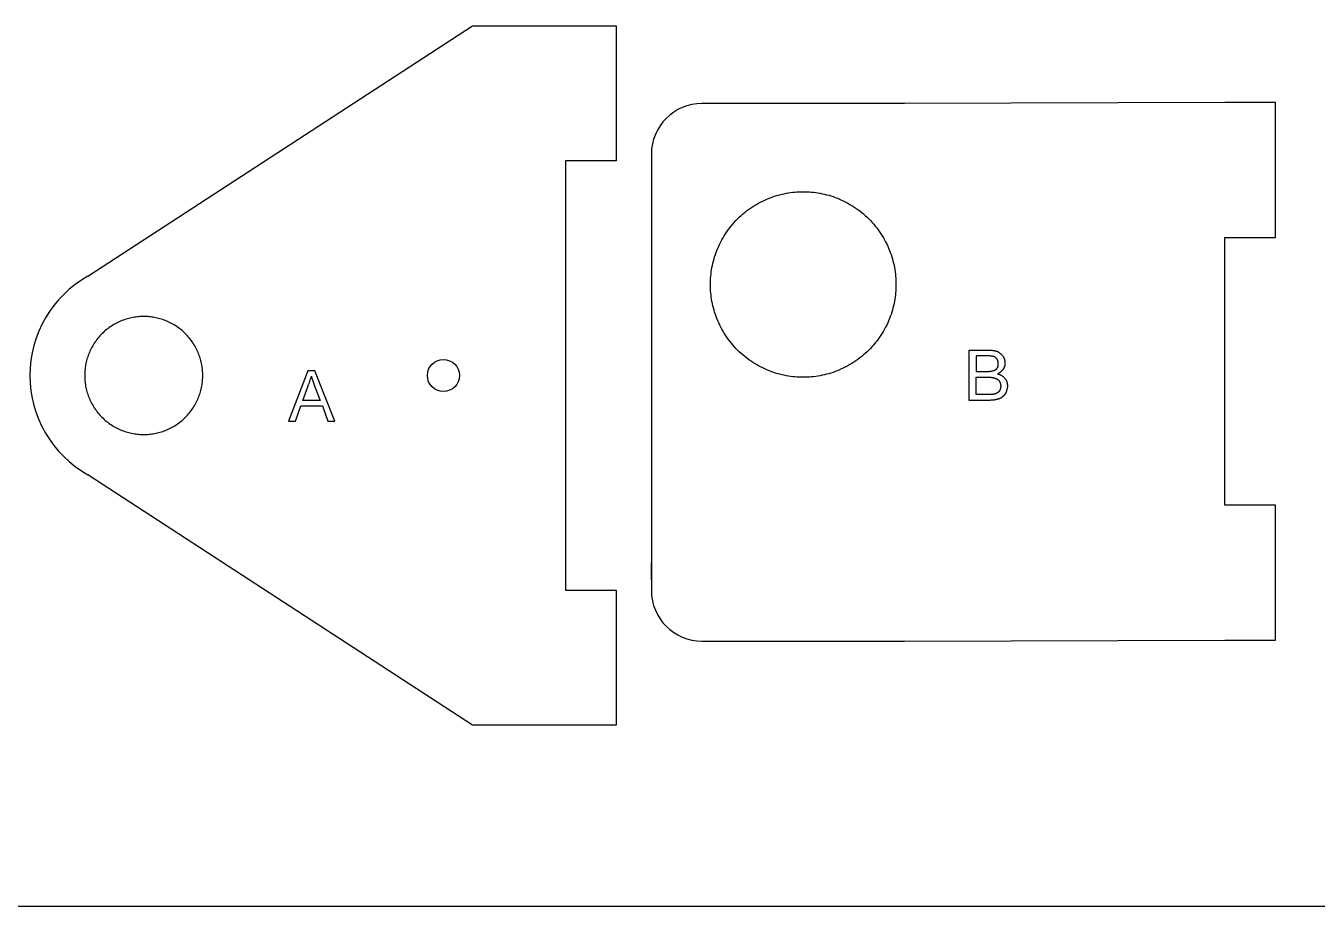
# Model space of a CAD drawing. Extents: x -681 to -116, y -32 to 76.
# Drawn here: x -474.6 to -398.1, y -31.6 to 20.6 of the extents above; entities that cross this region are included whole.
import ezdxf

# ---------------------------------------------------------------- set-up
doc = ezdxf.new("R2010")
doc.units = 0
doc.layers.add('DEFAULT', color=7, linetype='CONTINUOUS')
doc.layers.add('MAKE2D$VISIBLE$LINES', color=7, linetype='CONTINUOUS')

msp = doc.modelspace()

# ---------------------------------------------------------------- linework, layer by layer
at = {"layer": 'DEFAULT'}
for p, q in [((-422.555, 15.968), (-434.553, 15.968)), ((-403.553, 16.019), (-422.555, 15.968)), ((-400.553, 16.019), (-403.553, 16.019)), ((-400.553, 8.019), (-400.553, 16.019)), ((-437.553, 12.968), (-437.553, -12.278)), ((-429.047, 10.717), (-428.922, 10.727)), ((-428.922, 10.727), (-428.798, 10.734)), ((-428.798, 10.734), (-428.675, 10.738)), ((-428.675, 10.738), (-428.553, 10.74)), ((-428.553, 10.74), (-428.431, 10.738)), ((-428.431, 10.738), (-428.308, 10.734)), ((-428.308, 10.734), (-428.183, 10.727)), ((-428.183, 10.727), (-428.058, 10.717)), ((-431.444, 9.918), (-431.323, 9.991)), ((-431.323, 9.991), (-431.202, 10.06)), ((-431.202, 10.06), (-431.079, 10.125)), ((-431.079, 10.125), (-430.955, 10.187)), ((-430.955, 10.187), (-430.83, 10.246)), ((-430.83, 10.246), (-430.704, 10.301)), ((-430.704, 10.301), (-430.577, 10.353)), ((-430.577, 10.353), (-430.45, 10.402)), ((-430.45, 10.402), (-430.322, 10.447)), ((-430.322, 10.447), (-430.194, 10.489)), ((-430.194, 10.489), (-430.066, 10.527)), ((-430.066, 10.527), (-429.938, 10.562)), ((-429.938, 10.562), (-429.809, 10.594)), ((-429.809, 10.594), (-429.681, 10.622)), ((-429.681, 10.622), (-429.553, 10.648)), ((-429.553, 10.648), (-429.426, 10.67)), ((-429.426, 10.67), (-429.299, 10.689)), ((-429.299, 10.689), (-429.173, 10.704)), ((-429.173, 10.704), (-429.047, 10.717)), ((-428.058, 10.717), (-427.933, 10.704)), ((-427.933, 10.704), (-427.806, 10.689)), ((-427.806, 10.689), (-427.679, 10.67)), ((-427.679, 10.67), (-427.552, 10.648)), ((-427.552, 10.648), (-427.424, 10.622)), ((-427.424, 10.622), (-427.296, 10.594)), ((-427.296, 10.594), (-427.168, 10.562)), ((-427.168, 10.562), (-427.039, 10.527)), ((-427.039, 10.527), (-426.911, 10.489)), ((-426.911, 10.489), (-426.783, 10.447)), ((-426.783, 10.447), (-426.655, 10.402)), ((-426.655, 10.402), (-426.528, 10.353)), ((-426.528, 10.353), (-426.402, 10.301)), ((-426.402, 10.301), (-426.276, 10.246)), ((-426.276, 10.246), (-426.151, 10.187)), ((-426.151, 10.187), (-426.027, 10.125)), ((-426.027, 10.125), (-425.904, 10.06)), ((-425.904, 10.06), (-425.782, 9.991)), ((-425.782, 9.991), (-425.662, 9.918)), ((-432.442, 9.129), (-432.34, 9.228)), ((-432.34, 9.228), (-432.235, 9.325)), ((-432.235, 9.325), (-432.128, 9.419)), ((-432.128, 9.419), (-432.019, 9.509)), ((-432.019, 9.509), (-431.908, 9.597)), ((-431.908, 9.597), (-431.795, 9.682)), ((-431.795, 9.682), (-431.679, 9.764)), ((-431.679, 9.764), (-431.562, 9.843)), ((-431.562, 9.843), (-431.444, 9.918)), ((-425.662, 9.918), (-425.543, 9.843)), ((-425.543, 9.843), (-425.426, 9.764)), ((-425.426, 9.764), (-425.311, 9.682)), ((-425.311, 9.682), (-425.197, 9.597)), ((-425.197, 9.597), (-425.086, 9.509)), ((-425.086, 9.509), (-424.977, 9.419)), ((-424.977, 9.419), (-424.87, 9.325)), ((-424.87, 9.325), (-424.766, 9.228)), ((-424.766, 9.228), (-424.664, 9.129)), ((-433.077, 8.366), (-432.996, 8.482)), ((-432.996, 8.482), (-432.911, 8.595)), ((-432.911, 8.595), (-432.823, 8.706)), ((-432.823, 8.706), (-432.732, 8.815)), ((-432.732, 8.815), (-432.638, 8.922)), ((-432.638, 8.922), (-432.541, 9.027)), ((-432.541, 9.027), (-432.442, 9.129)), ((-424.664, 9.129), (-424.564, 9.027)), ((-424.564, 9.027), (-424.468, 8.922)), ((-424.468, 8.922), (-424.374, 8.815)), ((-424.374, 8.815), (-424.283, 8.706)), ((-424.283, 8.706), (-424.195, 8.595)), ((-424.195, 8.595), (-424.11, 8.482)), ((-424.11, 8.482), (-424.028, 8.366)), ((-433.5, 7.642), (-433.438, 7.766)), ((-433.438, 7.766), (-433.373, 7.889)), ((-433.373, 7.889), (-433.304, 8.01)), ((-433.304, 8.01), (-433.232, 8.13)), ((-433.232, 8.13), (-433.156, 8.249)), ((-433.156, 8.249), (-433.077, 8.366)), ((-424.028, 8.366), (-423.949, 8.249)), ((-423.949, 8.249), (-423.874, 8.13)), ((-423.874, 8.13), (-423.802, 8.01)), ((-423.802, 8.01), (-423.733, 7.889)), ((-423.733, 7.889), (-423.667, 7.766)), ((-423.667, 7.766), (-423.605, 7.642)), ((-403.553, -7.85), (-403.553, 8.019)), ((-403.553, 8.019), (-400.553, 8.019)), ((-433.802, 6.881), (-433.76, 7.009)), ((-433.76, 7.009), (-433.715, 7.137)), ((-433.715, 7.137), (-433.667, 7.264)), ((-433.667, 7.264), (-433.615, 7.391)), ((-433.615, 7.391), (-433.559, 7.517)), ((-433.559, 7.517), (-433.5, 7.642)), ((-423.605, 7.642), (-423.546, 7.517)), ((-423.546, 7.517), (-423.491, 7.391)), ((-423.491, 7.391), (-423.439, 7.264)), ((-423.439, 7.264), (-423.39, 7.137)), ((-423.39, 7.137), (-423.345, 7.009)), ((-423.345, 7.009), (-423.303, 6.881)), ((-433.983, 6.113), (-433.961, 6.24)), ((-433.961, 6.24), (-433.936, 6.368)), ((-433.936, 6.368), (-433.907, 6.496)), ((-433.907, 6.496), (-433.875, 6.625)), ((-433.875, 6.625), (-433.84, 6.753)), ((-433.84, 6.753), (-433.802, 6.881)), ((-423.303, 6.881), (-423.265, 6.753)), ((-423.265, 6.753), (-423.23, 6.625)), ((-423.23, 6.625), (-423.198, 6.496)), ((-423.198, 6.496), (-423.17, 6.368)), ((-423.17, 6.368), (-423.145, 6.24)), ((-423.145, 6.24), (-423.122, 6.113)), ((-434.053, 5.24), (-434.051, 5.362)), ((-434.051, 5.362), (-434.047, 5.485)), ((-434.047, 5.485), (-434.04, 5.609)), ((-434.04, 5.609), (-434.03, 5.734)), ((-434.03, 5.734), (-434.018, 5.859)), ((-434.018, 5.859), (-434.002, 5.986)), ((-434.002, 5.986), (-433.983, 6.113)), ((-423.122, 6.113), (-423.104, 5.986)), ((-423.104, 5.986), (-423.088, 5.859)), ((-423.088, 5.859), (-423.075, 5.734)), ((-423.075, 5.734), (-423.065, 5.609)), ((-423.065, 5.609), (-423.058, 5.485)), ((-423.058, 5.485), (-423.054, 5.362)), ((-423.054, 5.362), (-423.053, 5.24)), ((-434.051, 5.117), (-434.053, 5.24)), ((-434.047, 4.994), (-434.051, 5.117)), ((-434.04, 4.87), (-434.047, 4.994)), ((-434.03, 4.745), (-434.04, 4.87)), ((-434.018, 4.62), (-434.03, 4.745)), ((-434.002, 4.493), (-434.018, 4.62)), ((-423.088, 4.62), (-423.104, 4.493)), ((-423.075, 4.745), (-423.088, 4.62)), ((-423.065, 4.87), (-423.075, 4.745)), ((-423.058, 4.994), (-423.065, 4.87)), ((-423.054, 5.117), (-423.058, 4.994)), ((-423.053, 5.24), (-423.054, 5.117)), ((-433.983, 4.366), (-434.002, 4.493)), ((-433.961, 4.239), (-433.983, 4.366)), ((-433.936, 4.111), (-433.961, 4.239)), ((-433.907, 3.983), (-433.936, 4.111)), ((-433.875, 3.854), (-433.907, 3.983)), ((-433.84, 3.726), (-433.875, 3.854)), ((-423.23, 3.854), (-423.265, 3.726)), ((-423.198, 3.983), (-423.23, 3.854)), ((-423.17, 4.111), (-423.198, 3.983)), ((-423.145, 4.239), (-423.17, 4.111)), ((-423.122, 4.366), (-423.145, 4.239)), ((-423.104, 4.493), (-423.122, 4.366)), ((-433.802, 3.598), (-433.84, 3.726)), ((-433.76, 3.47), (-433.802, 3.598)), ((-433.715, 3.342), (-433.76, 3.47)), ((-433.667, 3.215), (-433.715, 3.342)), ((-433.615, 3.088), (-433.667, 3.215)), ((-433.559, 2.963), (-433.615, 3.088)), ((-423.491, 3.088), (-423.546, 2.963)), ((-423.439, 3.215), (-423.491, 3.088)), ((-423.39, 3.342), (-423.439, 3.215)), ((-423.345, 3.47), (-423.39, 3.342)), ((-423.303, 3.598), (-423.345, 3.47)), ((-423.265, 3.726), (-423.303, 3.598)), ((-433.5, 2.837), (-433.559, 2.963)), ((-433.438, 2.713), (-433.5, 2.837)), ((-433.373, 2.591), (-433.438, 2.713)), ((-433.304, 2.469), (-433.373, 2.591)), ((-433.232, 2.349), (-433.304, 2.469)), ((-433.156, 2.23), (-433.232, 2.349)), ((-423.874, 2.349), (-423.949, 2.23)), ((-423.802, 2.469), (-423.874, 2.349)), ((-423.733, 2.591), (-423.802, 2.469)), ((-423.667, 2.713), (-423.733, 2.591)), ((-423.605, 2.837), (-423.667, 2.713)), ((-423.546, 2.963), (-423.605, 2.837)), ((-433.077, 2.113), (-433.156, 2.23)), ((-432.996, 1.998), (-433.077, 2.113)), ((-432.911, 1.884), (-432.996, 1.998)), ((-432.823, 1.773), (-432.911, 1.884)), ((-432.732, 1.664), (-432.823, 1.773)), ((-432.638, 1.557), (-432.732, 1.664)), ((-432.541, 1.452), (-432.638, 1.557)), ((-424.468, 1.557), (-424.564, 1.452)), ((-424.374, 1.664), (-424.468, 1.557)), ((-424.283, 1.773), (-424.374, 1.664)), ((-424.195, 1.884), (-424.283, 1.773)), ((-424.11, 1.998), (-424.195, 1.884)), ((-424.028, 2.113), (-424.11, 1.998)), ((-423.949, 2.23), (-424.028, 2.113)), ((-432.442, 1.35), (-432.541, 1.452)), ((-432.34, 1.251), (-432.442, 1.35)), ((-432.235, 1.154), (-432.34, 1.251)), ((-432.128, 1.061), (-432.235, 1.154)), ((-432.019, 0.97), (-432.128, 1.061)), ((-431.908, 0.882), (-432.019, 0.97)), ((-431.795, 0.797), (-431.908, 0.882)), ((-431.679, 0.715), (-431.795, 0.797)), ((-425.311, 0.797), (-425.426, 0.715)), ((-425.197, 0.882), (-425.311, 0.797)), ((-425.086, 0.97), (-425.197, 0.882)), ((-424.977, 1.061), (-425.086, 0.97)), ((-424.87, 1.154), (-424.977, 1.061)), ((-424.766, 1.251), (-424.87, 1.154)), ((-424.664, 1.35), (-424.766, 1.251)), ((-424.564, 1.452), (-424.664, 1.35)), ((-431.562, 0.636), (-431.679, 0.715)), ((-431.444, 0.561), (-431.562, 0.636)), ((-431.323, 0.488), (-431.444, 0.561)), ((-431.202, 0.42), (-431.323, 0.488)), ((-431.079, 0.354), (-431.202, 0.42)), ((-430.955, 0.292), (-431.079, 0.354)), ((-430.83, 0.233), (-430.955, 0.292)), ((-430.704, 0.178), (-430.83, 0.233)), ((-430.577, 0.126), (-430.704, 0.178)), ((-430.45, 0.077), (-430.577, 0.126)), ((-430.322, 0.032), (-430.45, 0.077)), ((-430.194, -0.01), (-430.322, 0.032)), ((-426.783, 0.032), (-426.911, -0.01)), ((-426.655, 0.077), (-426.783, 0.032)), ((-426.528, 0.126), (-426.655, 0.077)), ((-426.402, 0.178), (-426.528, 0.126)), ((-426.276, 0.233), (-426.402, 0.178)), ((-426.151, 0.292), (-426.276, 0.233)), ((-426.027, 0.354), (-426.151, 0.292)), ((-425.904, 0.42), (-426.027, 0.354)), ((-425.782, 0.488), (-425.904, 0.42)), ((-425.662, 0.561), (-425.782, 0.488)), ((-425.543, 0.636), (-425.662, 0.561)), ((-425.426, 0.715), (-425.543, 0.636)), ((-430.066, -0.048), (-430.194, -0.01)), ((-429.938, -0.083), (-430.066, -0.048)), ((-429.809, -0.115), (-429.938, -0.083)), ((-429.681, -0.143), (-429.809, -0.115)), ((-429.553, -0.169), (-429.681, -0.143)), ((-429.426, -0.191), (-429.553, -0.169)), ((-429.299, -0.21), (-429.426, -0.191)), ((-429.173, -0.225), (-429.299, -0.21)), ((-429.047, -0.238), (-429.173, -0.225)), ((-428.922, -0.248), (-429.047, -0.238)), ((-428.798, -0.255), (-428.922, -0.248)), ((-428.675, -0.259), (-428.798, -0.255)), ((-428.553, -0.26), (-428.675, -0.259)), ((-428.431, -0.259), (-428.553, -0.26)), ((-428.308, -0.255), (-428.431, -0.259)), ((-428.183, -0.248), (-428.308, -0.255)), ((-428.058, -0.238), (-428.183, -0.248)), ((-427.933, -0.225), (-428.058, -0.238)), ((-427.806, -0.21), (-427.933, -0.225)), ((-427.679, -0.191), (-427.806, -0.21)), ((-427.552, -0.169), (-427.679, -0.191)), ((-427.424, -0.143), (-427.552, -0.169)), ((-427.296, -0.115), (-427.424, -0.143)), ((-427.168, -0.083), (-427.296, -0.115)), ((-427.039, -0.048), (-427.168, -0.083)), ((-426.911, -0.01), (-427.039, -0.048)), ((-400.553, -7.85), (-403.553, -7.85)), ((-400.553, -15.85), (-400.553, -7.85)), ((-437.553, -12.278), (-437.553, -11.238)), ((-437.553, -11.238), (-437.553, -12.901)), ((-434.553, -15.901), (-422.555, -15.901)), ((-422.555, -15.901), (-403.553, -15.85)), ((-403.553, -15.85), (-400.553, -15.85)), ((-681.133, -31.616), (-116.133, -31.616))]:
    msp.add_line(p, q, dxfattribs=at)
at = {"layer": 'DEFAULT', "color": 3}
for p, q in [((-418.706, 1.353), (-417.586, 1.353)), ((-418.706, -1.629), (-418.706, 1.353)), ((-417.713, 1.01), (-418.309, 1.01)), ((-418.309, 1.01), (-418.309, 0.088)), ((-417.635, 1.009), (-417.713, 1.01)), ((-417.563, 1.007), (-417.635, 1.009)), ((-417.586, 1.353), (-417.543, 1.353)), ((-417.498, 1.003), (-417.563, 1.007)), ((-417.543, 1.353), (-417.5, 1.351)), ((-417.5, 1.351), (-417.459, 1.349)), ((-417.439, 0.998), (-417.498, 1.003)), ((-417.459, 1.349), (-417.42, 1.347)), ((-417.386, 0.993), (-417.439, 0.998)), ((-417.42, 1.347), (-417.381, 1.343)), ((-417.339, 0.987), (-417.386, 0.993)), ((-417.381, 1.343), (-417.344, 1.339)), ((-417.344, 1.339), (-417.307, 1.334)), ((-417.297, 0.98), (-417.339, 0.987)), ((-417.307, 1.334), (-417.272, 1.328)), ((-417.261, 0.974), (-417.297, 0.98)), ((-417.272, 1.328), (-417.238, 1.322)), ((-417.252, 0.97), (-417.261, 0.974)), ((-417.244, 0.967), (-417.252, 0.97)), ((-417.236, 0.963), (-417.244, 0.967)), ((-417.238, 1.322), (-417.205, 1.315)), ((-417.228, 0.959), (-417.236, 0.963)), ((-417.221, 0.955), (-417.228, 0.959)), ((-417.213, 0.951), (-417.221, 0.955)), ((-417.206, 0.947), (-417.213, 0.951)), ((-417.199, 0.943), (-417.206, 0.947)), ((-417.205, 1.315), (-417.172, 1.308)), ((-417.192, 0.939), (-417.199, 0.943)), ((-417.185, 0.934), (-417.192, 0.939)), ((-417.179, 0.93), (-417.185, 0.934)), ((-417.172, 0.925), (-417.179, 0.93)), ((-417.172, 1.308), (-417.141, 1.3)), ((-417.166, 0.921), (-417.172, 0.925)), ((-417.16, 0.916), (-417.166, 0.921)), ((-417.154, 0.911), (-417.16, 0.916)), ((-417.148, 0.906), (-417.154, 0.911)), ((-417.142, 0.901), (-417.148, 0.906)), ((-417.136, 0.895), (-417.142, 0.901)), ((-417.141, 1.3), (-417.111, 1.291)), ((-417.125, 0.885), (-417.136, 0.895)), ((-417.114, 0.873), (-417.125, 0.885)), ((-417.103, 0.862), (-417.114, 0.873)), ((-417.111, 1.291), (-417.082, 1.282)), ((-417.093, 0.85), (-417.103, 0.862)), ((-417.082, 0.837), (-417.093, 0.85)), ((-417.082, 1.282), (-417.053, 1.273)), ((-417.072, 0.824), (-417.082, 0.837)), ((-417.062, 0.811), (-417.072, 0.824)), ((-417.057, 0.804), (-417.062, 0.811)), ((-417.052, 0.797), (-417.057, 0.804)), ((-417.053, 1.273), (-417.026, 1.263)), ((-417.048, 0.79), (-417.052, 0.797)), ((-417.043, 0.783), (-417.048, 0.79)), ((-417.039, 0.776), (-417.043, 0.783)), ((-417.035, 0.768), (-417.039, 0.776)), ((-417.031, 0.761), (-417.035, 0.768)), ((-417.026, 1.263), (-417.002, 1.249)), ((-417.002, 1.249), (-416.979, 1.235)), ((-416.979, 1.235), (-416.957, 1.22)), ((-416.957, 1.22), (-416.934, 1.205)), ((-416.934, 1.205), (-416.912, 1.189)), ((-416.912, 1.189), (-416.891, 1.173)), ((-416.891, 1.173), (-416.87, 1.156)), ((-416.87, 1.156), (-416.85, 1.139)), ((-416.85, 1.139), (-416.829, 1.12)), ((-416.829, 1.12), (-416.81, 1.102)), ((-416.81, 1.102), (-416.79, 1.082)), ((-416.79, 1.082), (-416.772, 1.062)), ((-416.772, 1.062), (-416.753, 1.041)), ((-416.753, 1.041), (-416.735, 1.019)), ((-416.735, 1.019), (-416.718, 0.997)), ((-416.718, 0.997), (-416.7, 0.974)), ((-416.7, 0.974), (-416.687, 0.95)), ((-416.687, 0.95), (-416.675, 0.926)), ((-416.675, 0.926), (-416.664, 0.902)), ((-416.664, 0.902), (-416.653, 0.878)), ((-416.653, 0.878), (-416.643, 0.854)), ((-416.643, 0.854), (-416.634, 0.83)), ((-416.634, 0.83), (-416.626, 0.806)), ((-416.626, 0.806), (-416.619, 0.782)), ((-416.619, 0.782), (-416.613, 0.757)), ((-457.926, 0.121), (-459.064, -2.861)), ((-457.51, 0.121), (-457.926, 0.121)), ((-456.317, -2.861), (-457.51, 0.121)), ((-418.309, 0.088), (-417.658, 0.088)), ((-417.658, 0.088), (-417.599, 0.089)), ((-417.599, 0.089), (-417.543, 0.091)), ((-417.543, 0.091), (-417.492, 0.095)), ((-417.492, 0.095), (-417.444, 0.099)), ((-417.444, 0.099), (-417.4, 0.105)), ((-417.4, 0.105), (-417.361, 0.111)), ((-417.361, 0.111), (-417.326, 0.117)), ((-417.326, 0.117), (-417.311, 0.121)), ((-417.311, 0.121), (-417.297, 0.124)), ((-417.297, 0.124), (-417.258, 0.138)), ((-417.258, 0.138), (-417.24, 0.145)), ((-417.24, 0.145), (-417.222, 0.152)), ((-417.222, 0.152), (-417.205, 0.159)), ((-417.205, 0.159), (-417.189, 0.167)), ((-417.189, 0.167), (-417.181, 0.171)), ((-417.181, 0.171), (-417.174, 0.175)), ((-417.174, 0.175), (-417.166, 0.179)), ((-417.166, 0.179), (-417.159, 0.183)), ((-417.159, 0.183), (-417.152, 0.187)), ((-417.152, 0.187), (-417.145, 0.192)), ((-417.145, 0.192), (-417.138, 0.196)), ((-417.138, 0.196), (-417.131, 0.201)), ((-417.131, 0.201), (-417.125, 0.206)), ((-417.125, 0.206), (-417.119, 0.21)), ((-417.119, 0.21), (-417.112, 0.216)), ((-417.112, 0.216), (-417.106, 0.221)), ((-417.106, 0.221), (-417.1, 0.226)), ((-417.1, 0.226), (-417.094, 0.232)), ((-417.094, 0.232), (-417.089, 0.237)), ((-417.089, 0.237), (-417.083, 0.243)), ((-417.083, 0.243), (-417.078, 0.249)), ((-417.078, 0.249), (-417.072, 0.256)), ((-417.072, 0.256), (-417.067, 0.262)), ((-417.067, 0.262), (-417.062, 0.269)), ((-417.062, 0.269), (-417.057, 0.276)), ((-417.057, 0.276), (-417.052, 0.283)), ((-417.052, 0.283), (-417.048, 0.29)), ((-417.048, 0.29), (-417.043, 0.297)), ((-417.043, 0.297), (-417.039, 0.304)), ((-417.039, 0.304), (-417.035, 0.311)), ((-417.035, 0.311), (-417.031, 0.319)), ((-417.028, 0.753), (-417.031, 0.761)), ((-417.031, 0.319), (-417.028, 0.326)), ((-417.024, 0.746), (-417.028, 0.753)), ((-417.028, 0.326), (-417.024, 0.334)), ((-417.021, 0.738), (-417.024, 0.746)), ((-417.024, 0.334), (-417.021, 0.342)), ((-417.018, 0.73), (-417.021, 0.738)), ((-417.021, 0.342), (-417.018, 0.35)), ((-417.015, 0.722), (-417.018, 0.73)), ((-417.018, 0.35), (-417.015, 0.358)), ((-417.013, 0.714), (-417.015, 0.722)), ((-417.015, 0.358), (-417.013, 0.366)), ((-417.01, 0.706), (-417.013, 0.714)), ((-417.013, 0.366), (-417.01, 0.374)), ((-417.008, 0.697), (-417.01, 0.706)), ((-417.01, 0.374), (-417.008, 0.382)), ((-417.005, 0.689), (-417.008, 0.697)), ((-417.008, 0.382), (-417.005, 0.391)), ((-417.003, 0.68), (-417.005, 0.689)), ((-417.005, 0.391), (-417.003, 0.399)), ((-417.002, 0.672), (-417.003, 0.68)), ((-417.003, 0.399), (-417.002, 0.408)), ((-417, 0.663), (-417.002, 0.672)), ((-417.002, 0.408), (-417, 0.417)), ((-416.998, 0.654), (-417, 0.663)), ((-417, 0.417), (-416.998, 0.425)), ((-416.995, 0.636), (-416.998, 0.654)), ((-416.998, 0.425), (-416.995, 0.443)), ((-416.993, 0.618), (-416.995, 0.636)), ((-416.995, 0.443), (-416.993, 0.462)), ((-416.992, 0.599), (-416.993, 0.618)), ((-416.993, 0.462), (-416.992, 0.481)), ((-416.99, 0.58), (-416.992, 0.599)), ((-416.992, 0.481), (-416.99, 0.5)), ((-416.99, 0.56), (-416.99, 0.58)), ((-416.99, 0.54), (-416.99, 0.56)), ((-416.99, 0.52), (-416.99, 0.54)), ((-416.99, 0.5), (-416.99, 0.52)), ((-416.924, 0.001), (-416.948, -0.014)), ((-416.901, 0.017), (-416.924, 0.001)), ((-416.878, 0.032), (-416.901, 0.017)), ((-416.857, 0.049), (-416.878, 0.032)), ((-416.836, 0.065), (-416.857, 0.049)), ((-416.816, 0.083), (-416.836, 0.065)), ((-416.797, 0.1), (-416.816, 0.083)), ((-416.788, 0.109), (-416.797, 0.1)), ((-416.779, 0.118), (-416.788, 0.109)), ((-416.77, 0.127), (-416.779, 0.118)), ((-416.761, 0.137), (-416.77, 0.127)), ((-416.753, 0.146), (-416.761, 0.137)), ((-416.745, 0.155), (-416.753, 0.146)), ((-416.737, 0.165), (-416.745, 0.155)), ((-416.729, 0.175), (-416.737, 0.165)), ((-416.722, 0.185), (-416.729, 0.175)), ((-416.714, 0.194), (-416.722, 0.185)), ((-416.707, 0.204), (-416.714, 0.194)), ((-416.7, 0.215), (-416.707, 0.204)), ((-416.694, 0.225), (-416.7, 0.215)), ((-416.687, 0.235), (-416.694, 0.225)), ((-416.681, 0.246), (-416.687, 0.235)), ((-416.675, 0.256), (-416.681, 0.246)), ((-416.669, 0.267), (-416.675, 0.256)), ((-416.664, 0.277), (-416.669, 0.267)), ((-416.658, 0.288), (-416.664, 0.277)), ((-416.653, 0.299), (-416.658, 0.288)), ((-416.648, 0.31), (-416.653, 0.299)), ((-416.643, 0.321), (-416.648, 0.31)), ((-416.639, 0.332), (-416.643, 0.321)), ((-416.634, 0.343), (-416.639, 0.332)), ((-416.63, 0.354), (-416.634, 0.343)), ((-416.626, 0.366), (-416.63, 0.354)), ((-416.623, 0.377), (-416.626, 0.366)), ((-416.619, 0.389), (-416.623, 0.377)), ((-416.616, 0.4), (-416.619, 0.389)), ((-416.613, 0.411), (-416.616, 0.4)), ((-416.613, 0.757), (-416.607, 0.732)), ((-416.61, 0.423), (-416.613, 0.411)), ((-416.607, 0.435), (-416.61, 0.423)), ((-416.607, 0.732), (-416.603, 0.707)), ((-416.605, 0.446), (-416.607, 0.435)), ((-416.603, 0.458), (-416.605, 0.446)), ((-416.603, 0.707), (-416.599, 0.681)), ((-416.601, 0.47), (-416.603, 0.458)), ((-416.599, 0.481), (-416.601, 0.47)), ((-416.599, 0.681), (-416.596, 0.656)), ((-416.597, 0.493), (-416.599, 0.481)), ((-416.596, 0.505), (-416.597, 0.493)), ((-416.596, 0.656), (-416.594, 0.629)), ((-416.595, 0.517), (-416.596, 0.505)), ((-416.594, 0.529), (-416.595, 0.517)), ((-416.594, 0.629), (-416.592, 0.603)), ((-416.593, 0.54), (-416.594, 0.529)), ((-416.592, 0.552), (-416.593, 0.54)), ((-416.592, 0.603), (-416.592, 0.576)), ((-416.592, 0.576), (-416.592, 0.564)), ((-416.592, 0.564), (-416.592, 0.552)), ((-458.215, -1.632), (-457.908, -0.765)), ((-457.908, -0.765), (-457.891, -0.731)), ((-457.891, -0.731), (-457.875, -0.696)), ((-457.875, -0.696), (-457.86, -0.662)), ((-457.86, -0.662), (-457.846, -0.626)), ((-457.846, -0.626), (-457.819, -0.555)), ((-457.819, -0.555), (-457.795, -0.483)), ((-457.795, -0.483), (-457.772, -0.409)), ((-457.772, -0.409), (-457.75, -0.335)), ((-457.75, -0.335), (-457.709, -0.187)), ((-457.709, -0.187), (-457.694, -0.25)), ((-457.694, -0.25), (-457.675, -0.319)), ((-457.675, -0.319), (-457.63, -0.469)), ((-457.63, -0.469), (-457.51, -0.819)), ((-418.309, -1.285), (-418.309, -0.255)), ((-418.309, -0.255), (-417.622, -0.255)), ((-417.622, -0.255), (-417.55, -0.256)), ((-417.55, -0.256), (-417.483, -0.259)), ((-417.483, -0.259), (-417.421, -0.263)), ((-417.421, -0.263), (-417.392, -0.266)), ((-417.392, -0.266), (-417.365, -0.269)), ((-417.365, -0.269), (-417.338, -0.272)), ((-417.338, -0.272), (-417.313, -0.277)), ((-417.313, -0.277), (-417.289, -0.281)), ((-417.289, -0.281), (-417.266, -0.286)), ((-417.266, -0.286), (-417.245, -0.291)), ((-417.245, -0.291), (-417.235, -0.294)), ((-417.235, -0.294), (-417.225, -0.297)), ((-417.225, -0.297), (-417.215, -0.3)), ((-417.215, -0.3), (-417.206, -0.303)), ((-417.206, -0.303), (-417.197, -0.306)), ((-417.197, -0.306), (-417.188, -0.31)), ((-417.188, -0.31), (-417.168, -0.317)), ((-417.168, -0.317), (-417.149, -0.324)), ((-417.149, -0.324), (-417.131, -0.332)), ((-417.131, -0.332), (-417.113, -0.34)), ((-417.113, -0.34), (-417.096, -0.349)), ((-417.096, -0.349), (-417.08, -0.358)), ((-417.08, -0.358), (-417.064, -0.367)), ((-417.064, -0.367), (-417.048, -0.377)), ((-417.048, -0.377), (-417.033, -0.388)), ((-417.033, -0.388), (-417.019, -0.398)), ((-416.999, -0.043), (-417.026, -0.057)), ((-417.026, -0.057), (-416.989, -0.067)), ((-417.019, -0.398), (-417.004, -0.41)), ((-417.004, -0.41), (-416.99, -0.421)), ((-416.973, -0.029), (-416.999, -0.043)), ((-416.99, -0.421), (-416.976, -0.433)), ((-416.989, -0.067), (-416.972, -0.073)), ((-416.976, -0.433), (-416.963, -0.446)), ((-416.948, -0.014), (-416.973, -0.029)), ((-416.972, -0.073), (-416.954, -0.079)), ((-416.963, -0.446), (-416.949, -0.459)), ((-416.954, -0.079), (-416.938, -0.085)), ((-416.949, -0.459), (-416.935, -0.472)), ((-416.938, -0.085), (-416.921, -0.091)), ((-416.935, -0.472), (-416.925, -0.489)), ((-416.925, -0.489), (-416.916, -0.506)), ((-416.921, -0.091), (-416.905, -0.097)), ((-416.916, -0.506), (-416.907, -0.523)), ((-416.907, -0.523), (-416.898, -0.541)), ((-416.905, -0.097), (-416.889, -0.104)), ((-416.898, -0.541), (-416.89, -0.558)), ((-416.89, -0.558), (-416.883, -0.576)), ((-416.889, -0.104), (-416.874, -0.111)), ((-416.883, -0.576), (-416.879, -0.585)), ((-416.879, -0.585), (-416.876, -0.594)), ((-416.876, -0.594), (-416.873, -0.603)), ((-416.874, -0.111), (-416.859, -0.118)), ((-416.873, -0.603), (-416.87, -0.612)), ((-416.87, -0.612), (-416.867, -0.622)), ((-416.867, -0.622), (-416.864, -0.631)), ((-416.864, -0.631), (-416.862, -0.641)), ((-416.862, -0.641), (-416.859, -0.65)), ((-416.859, -0.118), (-416.844, -0.125)), ((-416.859, -0.65), (-416.857, -0.66)), ((-416.857, -0.66), (-416.855, -0.67)), ((-416.855, -0.67), (-416.853, -0.68)), ((-416.853, -0.68), (-416.852, -0.691)), ((-416.852, -0.691), (-416.85, -0.701)), ((-416.85, -0.701), (-416.849, -0.712)), ((-416.849, -0.712), (-416.848, -0.723)), ((-416.848, -0.723), (-416.847, -0.734)), ((-416.847, -0.734), (-416.846, -0.745)), ((-416.846, -0.745), (-416.845, -0.756)), ((-416.845, -0.756), (-416.845, -0.768)), ((-416.844, -0.125), (-416.83, -0.133)), ((-416.83, -0.133), (-416.816, -0.141)), ((-416.816, -0.141), (-416.802, -0.148)), ((-416.802, -0.148), (-416.788, -0.157)), ((-416.788, -0.157), (-416.775, -0.165)), ((-416.775, -0.165), (-416.762, -0.174)), ((-416.762, -0.174), (-416.749, -0.182)), ((-416.749, -0.182), (-416.737, -0.191)), ((-416.737, -0.191), (-416.724, -0.201)), ((-416.724, -0.201), (-416.712, -0.21)), ((-416.712, -0.21), (-416.701, -0.22)), ((-416.701, -0.22), (-416.689, -0.229)), ((-416.689, -0.229), (-416.678, -0.24)), ((-416.678, -0.24), (-416.666, -0.25)), ((-416.666, -0.25), (-416.655, -0.26)), ((-416.655, -0.26), (-416.634, -0.282)), ((-416.634, -0.282), (-416.613, -0.304)), ((-416.613, -0.304), (-416.592, -0.328)), ((-416.592, -0.328), (-416.576, -0.352)), ((-416.576, -0.352), (-416.56, -0.376)), ((-416.56, -0.376), (-416.552, -0.388)), ((-416.552, -0.388), (-416.545, -0.401)), ((-416.545, -0.401), (-416.538, -0.413)), ((-416.538, -0.413), (-416.531, -0.426)), ((-416.531, -0.426), (-416.525, -0.439)), ((-416.525, -0.439), (-416.518, -0.452)), ((-416.518, -0.452), (-416.512, -0.465)), ((-416.512, -0.465), (-416.507, -0.479)), ((-416.507, -0.479), (-416.501, -0.492)), ((-416.501, -0.492), (-416.496, -0.506)), ((-416.496, -0.506), (-416.491, -0.519)), ((-416.491, -0.519), (-416.486, -0.533)), ((-416.486, -0.533), (-416.481, -0.547)), ((-416.481, -0.547), (-416.477, -0.561)), ((-416.477, -0.561), (-416.473, -0.576)), ((-416.473, -0.576), (-416.469, -0.59)), ((-416.469, -0.59), (-416.466, -0.605)), ((-416.466, -0.605), (-416.463, -0.62)), ((-416.463, -0.62), (-416.46, -0.635)), ((-416.46, -0.635), (-416.457, -0.65)), ((-416.457, -0.65), (-416.455, -0.666)), ((-416.455, -0.666), (-416.453, -0.681)), ((-416.453, -0.681), (-416.451, -0.697)), ((-416.451, -0.697), (-416.45, -0.713)), ((-416.45, -0.713), (-416.449, -0.73)), ((-416.449, -0.73), (-416.448, -0.746)), ((-416.448, -0.746), (-416.448, -0.763)), ((-416.448, -0.763), (-416.447, -0.779)), ((-457.51, -0.819), (-457.185, -1.632)), ((-417.55, -1.285), (-418.309, -1.285)), ((-417.462, -1.285), (-417.55, -1.285)), ((-417.423, -1.284), (-417.462, -1.285)), ((-417.387, -1.283), (-417.423, -1.284)), ((-417.371, -1.282), (-417.387, -1.283)), ((-417.355, -1.281), (-417.371, -1.282)), ((-417.34, -1.28), (-417.355, -1.281)), ((-417.326, -1.278), (-417.34, -1.28)), ((-417.313, -1.276), (-417.326, -1.278)), ((-417.307, -1.275), (-417.313, -1.276)), ((-417.301, -1.273), (-417.307, -1.275)), ((-417.295, -1.272), (-417.301, -1.273)), ((-417.289, -1.271), (-417.295, -1.272)), ((-417.284, -1.269), (-417.289, -1.271)), ((-417.279, -1.267), (-417.284, -1.269)), ((-417.214, -1.254), (-417.279, -1.267)), ((-417.185, -1.246), (-417.214, -1.254)), ((-417.171, -1.242), (-417.185, -1.246)), ((-417.157, -1.238), (-417.171, -1.242)), ((-417.143, -1.234), (-417.157, -1.238)), ((-417.131, -1.229), (-417.143, -1.234)), ((-417.118, -1.224), (-417.131, -1.229)), ((-417.106, -1.219), (-417.118, -1.224)), ((-417.1, -1.216), (-417.106, -1.219)), ((-417.094, -1.214), (-417.1, -1.216)), ((-417.089, -1.211), (-417.094, -1.214)), ((-417.083, -1.208), (-417.089, -1.211)), ((-417.078, -1.205), (-417.083, -1.208)), ((-417.072, -1.202), (-417.078, -1.205)), ((-417.067, -1.198), (-417.072, -1.202)), ((-417.062, -1.195), (-417.067, -1.198)), ((-417.055, -1.192), (-417.062, -1.195)), ((-417.049, -1.188), (-417.055, -1.192)), ((-417.042, -1.184), (-417.049, -1.188)), ((-417.036, -1.181), (-417.042, -1.184)), ((-417.029, -1.177), (-417.036, -1.181)), ((-417.023, -1.173), (-417.029, -1.177)), ((-417.017, -1.169), (-417.023, -1.173)), ((-417.011, -1.165), (-417.017, -1.169)), ((-417.005, -1.16), (-417.011, -1.165)), ((-416.999, -1.156), (-417.005, -1.16)), ((-416.994, -1.151), (-416.999, -1.156)), ((-416.988, -1.147), (-416.994, -1.151)), ((-416.983, -1.142), (-416.988, -1.147)), ((-416.977, -1.137), (-416.983, -1.142)), ((-416.972, -1.132), (-416.977, -1.137)), ((-416.967, -1.127), (-416.972, -1.132)), ((-416.962, -1.122), (-416.967, -1.127)), ((-416.957, -1.117), (-416.962, -1.122)), ((-416.952, -1.112), (-416.957, -1.117)), ((-416.948, -1.106), (-416.952, -1.112)), ((-416.943, -1.101), (-416.948, -1.106)), ((-416.938, -1.095), (-416.943, -1.101)), ((-416.934, -1.089), (-416.938, -1.095)), ((-416.93, -1.083), (-416.934, -1.089)), ((-416.926, -1.077), (-416.93, -1.083)), ((-416.921, -1.071), (-416.926, -1.077)), ((-416.904, -1.523), (-416.924, -1.532)), ((-416.918, -1.065), (-416.921, -1.071)), ((-416.914, -1.059), (-416.918, -1.065)), ((-416.91, -1.052), (-416.914, -1.059)), ((-416.906, -1.046), (-416.91, -1.052)), ((-416.903, -1.039), (-416.906, -1.046)), ((-416.884, -1.513), (-416.904, -1.523)), ((-416.899, -1.032), (-416.903, -1.039)), ((-416.896, -1.026), (-416.899, -1.032)), ((-416.893, -1.019), (-416.896, -1.026)), ((-416.89, -1.012), (-416.893, -1.019)), ((-416.887, -1.005), (-416.89, -1.012)), ((-416.881, -0.99), (-416.887, -1.005)), ((-416.864, -1.503), (-416.884, -1.513)), ((-416.876, -0.975), (-416.881, -0.99)), ((-416.871, -0.96), (-416.876, -0.975)), ((-416.866, -0.944), (-416.871, -0.96)), ((-416.862, -0.929), (-416.866, -0.944)), ((-416.845, -1.492), (-416.864, -1.503)), ((-416.859, -0.913), (-416.862, -0.929)), ((-416.855, -0.897), (-416.859, -0.913)), ((-416.853, -0.88), (-416.855, -0.897)), ((-416.85, -0.864), (-416.853, -0.88)), ((-416.848, -0.847), (-416.85, -0.864)), ((-416.847, -0.83), (-416.848, -0.847)), ((-416.846, -0.813), (-416.847, -0.83)), ((-416.845, -0.796), (-416.846, -0.813)), ((-416.845, -0.768), (-416.845, -0.779)), ((-416.845, -0.779), (-416.845, -0.796)), ((-416.826, -1.481), (-416.845, -1.492)), ((-416.807, -1.469), (-416.826, -1.481)), ((-416.789, -1.456), (-416.807, -1.469)), ((-416.772, -1.443), (-416.789, -1.456)), ((-416.755, -1.43), (-416.772, -1.443)), ((-416.746, -1.425), (-416.755, -1.43)), ((-416.738, -1.419), (-416.746, -1.425)), ((-416.73, -1.414), (-416.738, -1.419)), ((-416.722, -1.408), (-416.73, -1.414)), ((-416.714, -1.402), (-416.722, -1.408)), ((-416.706, -1.396), (-416.714, -1.402)), ((-416.698, -1.389), (-416.706, -1.396)), ((-416.69, -1.383), (-416.698, -1.389)), ((-416.683, -1.376), (-416.69, -1.383)), ((-416.675, -1.369), (-416.683, -1.376)), ((-416.668, -1.361), (-416.675, -1.369)), ((-416.661, -1.354), (-416.668, -1.361)), ((-416.653, -1.346), (-416.661, -1.354)), ((-416.646, -1.338), (-416.653, -1.346)), ((-416.64, -1.33), (-416.646, -1.338)), ((-416.633, -1.322), (-416.64, -1.33)), ((-416.626, -1.313), (-416.633, -1.322)), ((-416.619, -1.304), (-416.626, -1.313)), ((-416.613, -1.295), (-416.619, -1.304)), ((-416.606, -1.286), (-416.613, -1.295)), ((-416.6, -1.277), (-416.606, -1.286)), ((-416.594, -1.267), (-416.6, -1.277)), ((-416.582, -1.247), (-416.594, -1.267)), ((-416.57, -1.226), (-416.582, -1.247)), ((-416.559, -1.205), (-416.57, -1.226)), ((-416.548, -1.182), (-416.559, -1.205)), ((-416.538, -1.159), (-416.548, -1.182)), ((-416.528, -1.138), (-416.538, -1.159)), ((-416.518, -1.117), (-416.528, -1.138)), ((-416.509, -1.094), (-416.518, -1.117)), ((-416.501, -1.072), (-416.509, -1.094)), ((-416.493, -1.048), (-416.501, -1.072)), ((-416.485, -1.025), (-416.493, -1.048)), ((-416.479, -1), (-416.485, -1.025)), ((-416.472, -0.976), (-416.479, -1)), ((-416.467, -0.951), (-416.472, -0.976)), ((-416.462, -0.927), (-416.467, -0.951)), ((-416.457, -0.902), (-416.462, -0.927)), ((-416.454, -0.877), (-416.457, -0.902)), ((-416.451, -0.852), (-416.454, -0.877)), ((-416.449, -0.828), (-416.451, -0.852)), ((-416.448, -0.803), (-416.449, -0.828)), ((-416.447, -0.779), (-416.448, -0.803)), ((-458.649, -2.861), (-458.341, -1.958)), ((-458.341, -1.958), (-457.058, -1.958)), ((-457.185, -1.632), (-458.215, -1.632)), ((-457.058, -1.958), (-456.733, -2.861)), ((-417.568, -1.629), (-418.706, -1.629)), ((-417.495, -1.628), (-417.568, -1.629)), ((-417.426, -1.625), (-417.495, -1.628)), ((-417.36, -1.621), (-417.426, -1.625)), ((-417.297, -1.615), (-417.36, -1.621)), ((-417.267, -1.612), (-417.297, -1.615)), ((-417.238, -1.608), (-417.267, -1.612)), ((-417.209, -1.603), (-417.238, -1.608)), ((-417.182, -1.598), (-417.209, -1.603)), ((-417.155, -1.593), (-417.182, -1.598)), ((-417.129, -1.587), (-417.155, -1.593)), ((-417.104, -1.581), (-417.129, -1.587)), ((-417.08, -1.575), (-417.104, -1.581)), ((-417.068, -1.573), (-417.08, -1.575)), ((-417.056, -1.571), (-417.068, -1.573)), ((-417.045, -1.569), (-417.056, -1.571)), ((-417.033, -1.566), (-417.045, -1.569)), ((-417.022, -1.564), (-417.033, -1.566)), ((-417.011, -1.561), (-417.022, -1.564)), ((-417, -1.558), (-417.011, -1.561)), ((-416.988, -1.555), (-417, -1.558)), ((-416.978, -1.551), (-416.988, -1.555)), ((-416.967, -1.548), (-416.978, -1.551)), ((-416.956, -1.544), (-416.967, -1.548)), ((-416.945, -1.54), (-416.956, -1.544)), ((-416.924, -1.532), (-416.945, -1.54)), ((-459.064, -2.861), (-458.649, -2.861)), ((-456.733, -2.861), (-456.317, -2.861))]:
    msp.add_line(p, q, dxfattribs=at)
at = {"layer": 'DEFAULT'}
msp.add_circle((-449.884, -0.155), 0.95, dxfattribs=at)
for centre, start, end in [((-434.553, 12.968), 90, 180), ((-434.553, -12.901), 180, 270)]:
    msp.add_arc(centre, 3, start, end, dxfattribs=at)
at = {"layer": 'MAKE2D$VISIBLE$LINES'}
for p, q in [((-470.953, 5.731), (-448.148, 20.574)), ((-448.148, 20.574), (-442.649, 20.574)), ((-442.649, 20.574), (-439.649, 20.574)), ((-439.649, 20.574), (-439.649, 12.574)), ((-439.649, 12.574), (-442.649, 12.574)), ((-442.649, 12.574), (-442.649, -12.885)), ((-469.018, 3.066), (-469.098, 3.031)), ((-468.937, 3.099), (-469.018, 3.066)), ((-468.856, 3.13), (-468.937, 3.099)), ((-468.775, 3.159), (-468.856, 3.13)), ((-468.693, 3.185), (-468.775, 3.159)), ((-468.612, 3.21), (-468.693, 3.185)), ((-468.53, 3.232), (-468.612, 3.21)), ((-468.448, 3.252), (-468.53, 3.232)), ((-468.367, 3.27), (-468.448, 3.252)), ((-468.285, 3.286), (-468.367, 3.27)), ((-468.204, 3.3), (-468.285, 3.286)), ((-468.124, 3.312), (-468.204, 3.3)), ((-468.043, 3.322), (-468.124, 3.312)), ((-467.963, 3.331), (-468.043, 3.322)), ((-467.884, 3.337), (-467.963, 3.331)), ((-467.805, 3.341), (-467.884, 3.337)), ((-467.726, 3.344), (-467.805, 3.341)), ((-467.649, 3.345), (-467.726, 3.344)), ((-467.571, 3.344), (-467.649, 3.345)), ((-467.493, 3.341), (-467.571, 3.344)), ((-467.414, 3.337), (-467.493, 3.341)), ((-467.334, 3.331), (-467.414, 3.337)), ((-467.254, 3.322), (-467.334, 3.331)), ((-467.174, 3.312), (-467.254, 3.322)), ((-467.093, 3.3), (-467.174, 3.312)), ((-467.012, 3.286), (-467.093, 3.3)), ((-466.93, 3.27), (-467.012, 3.286)), ((-466.849, 3.252), (-466.93, 3.27)), ((-466.767, 3.232), (-466.849, 3.252)), ((-466.686, 3.21), (-466.767, 3.232)), ((-466.604, 3.185), (-466.686, 3.21)), ((-466.522, 3.159), (-466.604, 3.185)), ((-466.441, 3.13), (-466.522, 3.159)), ((-466.36, 3.099), (-466.441, 3.13)), ((-466.28, 3.066), (-466.36, 3.099)), ((-466.2, 3.031), (-466.28, 3.066)), ((-470.123, 2.32), (-470.187, 2.255)), ((-470.059, 2.383), (-470.123, 2.32)), ((-469.992, 2.444), (-470.059, 2.383)), ((-469.924, 2.504), (-469.992, 2.444)), ((-469.855, 2.562), (-469.924, 2.504)), ((-469.784, 2.618), (-469.855, 2.562)), ((-469.712, 2.672), (-469.784, 2.618)), ((-469.638, 2.724), (-469.712, 2.672)), ((-469.564, 2.774), (-469.638, 2.724)), ((-469.488, 2.822), (-469.564, 2.774)), ((-469.412, 2.868), (-469.488, 2.822)), ((-469.334, 2.912), (-469.412, 2.868)), ((-469.256, 2.954), (-469.334, 2.912)), ((-469.177, 2.993), (-469.256, 2.954)), ((-469.098, 3.031), (-469.177, 2.993)), ((-466.12, 2.993), (-466.2, 3.031)), ((-466.041, 2.954), (-466.12, 2.993)), ((-465.963, 2.912), (-466.041, 2.954)), ((-465.885, 2.868), (-465.963, 2.912)), ((-465.809, 2.822), (-465.885, 2.868)), ((-465.733, 2.774), (-465.809, 2.822)), ((-465.659, 2.724), (-465.733, 2.774)), ((-465.586, 2.672), (-465.659, 2.724)), ((-465.513, 2.618), (-465.586, 2.672)), ((-465.443, 2.562), (-465.513, 2.618)), ((-465.373, 2.504), (-465.443, 2.562)), ((-465.305, 2.444), (-465.373, 2.504)), ((-465.239, 2.383), (-465.305, 2.444)), ((-465.174, 2.32), (-465.239, 2.383)), ((-465.11, 2.255), (-465.174, 2.32)), ((-470.672, 1.608), (-470.716, 1.53)), ((-470.626, 1.684), (-470.672, 1.608)), ((-470.578, 1.76), (-470.626, 1.684)), ((-470.528, 1.834), (-470.578, 1.76)), ((-470.476, 1.908), (-470.528, 1.834)), ((-470.422, 1.98), (-470.476, 1.908)), ((-470.366, 2.051), (-470.422, 1.98)), ((-470.308, 2.12), (-470.366, 2.051)), ((-470.248, 2.188), (-470.308, 2.12)), ((-470.187, 2.255), (-470.248, 2.188)), ((-465.049, 2.188), (-465.11, 2.255)), ((-464.989, 2.12), (-465.049, 2.188)), ((-464.931, 2.051), (-464.989, 2.12)), ((-464.875, 1.98), (-464.931, 2.051)), ((-464.821, 1.908), (-464.875, 1.98)), ((-464.769, 1.834), (-464.821, 1.908)), ((-464.719, 1.76), (-464.769, 1.834)), ((-464.671, 1.684), (-464.719, 1.76)), ((-464.625, 1.608), (-464.671, 1.684)), ((-464.581, 1.53), (-464.625, 1.608)), ((-471.013, 0.808), (-471.036, 0.726)), ((-470.989, 0.889), (-471.013, 0.808)), ((-470.962, 0.971), (-470.989, 0.889)), ((-470.934, 1.052), (-470.962, 0.971)), ((-470.903, 1.133), (-470.934, 1.052)), ((-470.87, 1.214), (-470.903, 1.133)), ((-470.835, 1.294), (-470.87, 1.214)), ((-470.797, 1.373), (-470.835, 1.294)), ((-470.758, 1.452), (-470.797, 1.373)), ((-470.716, 1.53), (-470.758, 1.452)), ((-464.54, 1.452), (-464.581, 1.53)), ((-464.5, 1.373), (-464.54, 1.452)), ((-464.463, 1.294), (-464.5, 1.373)), ((-464.427, 1.214), (-464.463, 1.294)), ((-464.394, 1.133), (-464.427, 1.214)), ((-464.363, 1.052), (-464.394, 1.133)), ((-464.335, 0.971), (-464.363, 1.052)), ((-464.308, 0.889), (-464.335, 0.971)), ((-464.284, 0.808), (-464.308, 0.889)), ((-464.261, 0.726), (-464.284, 0.808)), ((-471.145, 0.001), (-471.148, -0.078)), ((-471.141, 0.08), (-471.145, 0.001)), ((-471.134, 0.159), (-471.141, 0.08)), ((-471.126, 0.239), (-471.134, 0.159)), ((-471.116, 0.32), (-471.126, 0.239)), ((-471.104, 0.4), (-471.116, 0.32)), ((-471.09, 0.482), (-471.104, 0.4)), ((-471.074, 0.563), (-471.09, 0.482)), ((-471.056, 0.644), (-471.074, 0.563)), ((-471.036, 0.726), (-471.056, 0.644)), ((-464.241, 0.644), (-464.261, 0.726)), ((-464.223, 0.563), (-464.241, 0.644)), ((-464.207, 0.482), (-464.223, 0.563)), ((-464.193, 0.4), (-464.207, 0.482)), ((-464.181, 0.32), (-464.193, 0.4)), ((-464.171, 0.239), (-464.181, 0.32)), ((-464.163, 0.159), (-464.171, 0.239)), ((-464.156, 0.08), (-464.163, 0.159)), ((-464.152, 0.001), (-464.156, 0.08)), ((-464.149, -0.078), (-464.152, 0.001)), ((-471.148, -0.078), (-471.149, -0.155)), ((-471.149, -0.155), (-471.148, -0.233)), ((-471.148, -0.233), (-471.145, -0.311)), ((-471.145, -0.311), (-471.141, -0.39)), ((-471.141, -0.39), (-471.134, -0.47)), ((-471.134, -0.47), (-471.126, -0.55)), ((-471.126, -0.55), (-471.116, -0.63)), ((-471.116, -0.63), (-471.104, -0.711)), ((-471.104, -0.711), (-471.09, -0.792)), ((-464.207, -0.792), (-464.193, -0.711)), ((-464.193, -0.711), (-464.181, -0.63)), ((-464.181, -0.63), (-464.171, -0.55)), ((-464.171, -0.55), (-464.163, -0.47)), ((-464.163, -0.47), (-464.156, -0.39)), ((-464.156, -0.39), (-464.152, -0.311)), ((-464.152, -0.311), (-464.149, -0.233)), ((-464.149, -0.155), (-464.149, -0.078)), ((-464.149, -0.233), (-464.149, -0.155)), ((-471.09, -0.792), (-471.074, -0.874)), ((-471.074, -0.874), (-471.056, -0.955)), ((-471.056, -0.955), (-471.036, -1.037)), ((-471.036, -1.037), (-471.013, -1.118)), ((-471.013, -1.118), (-470.989, -1.2)), ((-470.989, -1.2), (-470.962, -1.281)), ((-470.962, -1.281), (-470.934, -1.363)), ((-470.934, -1.363), (-470.903, -1.444)), ((-470.903, -1.444), (-470.87, -1.524)), ((-470.87, -1.524), (-470.835, -1.604)), ((-464.463, -1.604), (-464.427, -1.524)), ((-464.427, -1.524), (-464.394, -1.444)), ((-464.394, -1.444), (-464.363, -1.363)), ((-464.363, -1.363), (-464.335, -1.281)), ((-464.335, -1.281), (-464.308, -1.2)), ((-464.308, -1.2), (-464.284, -1.118)), ((-464.284, -1.118), (-464.261, -1.037)), ((-464.261, -1.037), (-464.241, -0.955)), ((-464.241, -0.955), (-464.223, -0.874)), ((-464.223, -0.874), (-464.207, -0.792)), ((-470.835, -1.604), (-470.797, -1.684)), ((-470.797, -1.684), (-470.758, -1.763)), ((-470.758, -1.763), (-470.716, -1.841)), ((-470.716, -1.841), (-470.672, -1.918)), ((-470.672, -1.918), (-470.626, -1.995)), ((-470.626, -1.995), (-470.578, -2.071)), ((-470.578, -2.071), (-470.528, -2.145)), ((-470.528, -2.145), (-470.476, -2.218)), ((-470.476, -2.218), (-470.422, -2.291)), ((-470.422, -2.291), (-470.366, -2.361)), ((-464.931, -2.361), (-464.875, -2.291)), ((-464.875, -2.291), (-464.821, -2.218)), ((-464.821, -2.218), (-464.769, -2.145)), ((-464.769, -2.145), (-464.719, -2.071)), ((-464.719, -2.071), (-464.671, -1.995)), ((-464.671, -1.995), (-464.625, -1.918)), ((-464.625, -1.918), (-464.581, -1.841)), ((-464.581, -1.841), (-464.54, -1.763)), ((-464.54, -1.763), (-464.5, -1.684)), ((-464.5, -1.684), (-464.463, -1.604)), ((-470.366, -2.361), (-470.308, -2.431)), ((-470.308, -2.431), (-470.248, -2.499)), ((-470.248, -2.499), (-470.187, -2.565)), ((-470.187, -2.565), (-470.123, -2.63)), ((-470.123, -2.63), (-470.059, -2.693)), ((-470.059, -2.693), (-469.992, -2.755)), ((-469.992, -2.755), (-469.924, -2.815)), ((-469.924, -2.815), (-469.855, -2.873)), ((-469.855, -2.873), (-469.784, -2.929)), ((-469.784, -2.929), (-469.712, -2.983)), ((-469.712, -2.983), (-469.638, -3.035)), ((-469.638, -3.035), (-469.564, -3.085)), ((-465.733, -3.085), (-465.659, -3.035)), ((-465.659, -3.035), (-465.586, -2.983)), ((-465.586, -2.983), (-465.513, -2.929)), ((-465.513, -2.929), (-465.443, -2.873)), ((-465.443, -2.873), (-465.373, -2.815)), ((-465.373, -2.815), (-465.305, -2.755)), ((-465.305, -2.755), (-465.239, -2.693)), ((-465.239, -2.693), (-465.174, -2.63)), ((-465.174, -2.63), (-465.11, -2.565)), ((-465.11, -2.565), (-465.049, -2.499)), ((-465.049, -2.499), (-464.989, -2.431)), ((-464.989, -2.431), (-464.931, -2.361)), ((-469.564, -3.085), (-469.488, -3.133)), ((-469.488, -3.133), (-469.412, -3.179)), ((-469.412, -3.179), (-469.334, -3.223)), ((-469.334, -3.223), (-469.256, -3.264)), ((-469.256, -3.264), (-469.177, -3.304)), ((-469.177, -3.304), (-469.098, -3.341)), ((-469.098, -3.341), (-469.018, -3.377)), ((-469.018, -3.377), (-468.937, -3.41)), ((-468.937, -3.41), (-468.856, -3.44)), ((-468.856, -3.44), (-468.775, -3.469)), ((-468.775, -3.469), (-468.693, -3.496)), ((-468.693, -3.496), (-468.612, -3.52)), ((-468.612, -3.52), (-468.53, -3.543)), ((-468.53, -3.543), (-468.448, -3.563)), ((-468.448, -3.563), (-468.367, -3.581)), ((-468.367, -3.581), (-468.285, -3.597)), ((-468.285, -3.597), (-468.204, -3.611)), ((-468.204, -3.611), (-468.124, -3.623)), ((-468.124, -3.623), (-468.043, -3.633)), ((-468.043, -3.633), (-467.963, -3.641)), ((-467.963, -3.641), (-467.884, -3.647)), ((-467.884, -3.647), (-467.805, -3.652)), ((-467.805, -3.652), (-467.726, -3.654)), ((-467.726, -3.654), (-467.649, -3.655)), ((-467.649, -3.655), (-467.571, -3.654)), ((-467.571, -3.654), (-467.493, -3.652)), ((-467.493, -3.652), (-467.414, -3.647)), ((-467.414, -3.647), (-467.334, -3.641)), ((-467.334, -3.641), (-467.254, -3.633)), ((-467.254, -3.633), (-467.174, -3.623)), ((-467.174, -3.623), (-467.093, -3.611)), ((-467.093, -3.611), (-467.012, -3.597)), ((-467.012, -3.597), (-466.93, -3.581)), ((-466.93, -3.581), (-466.849, -3.563)), ((-466.849, -3.563), (-466.767, -3.543)), ((-466.767, -3.543), (-466.686, -3.52)), ((-466.686, -3.52), (-466.604, -3.496)), ((-466.604, -3.496), (-466.522, -3.469)), ((-466.522, -3.469), (-466.441, -3.44)), ((-466.441, -3.44), (-466.36, -3.41)), ((-466.36, -3.41), (-466.28, -3.377)), ((-466.28, -3.377), (-466.2, -3.341)), ((-466.2, -3.341), (-466.12, -3.304)), ((-466.12, -3.304), (-466.041, -3.264)), ((-466.041, -3.264), (-465.963, -3.223)), ((-465.963, -3.223), (-465.885, -3.179)), ((-465.885, -3.179), (-465.809, -3.133)), ((-465.809, -3.133), (-465.733, -3.085)), ((-448.148, -20.885), (-470.953, -6.041)), ((-442.649, -12.885), (-439.649, -12.885)), ((-439.649, -12.885), (-439.649, -20.885)), ((-442.649, -20.885), (-448.148, -20.885)), ((-439.649, -20.885), (-442.649, -20.885))]:
    msp.add_line(p, q, dxfattribs=at)
msp.add_arc((-467.649, -0.155), 6.75, 119.3059, 240.6941, dxfattribs=at)

doc.saveas('drawing.dxf')
